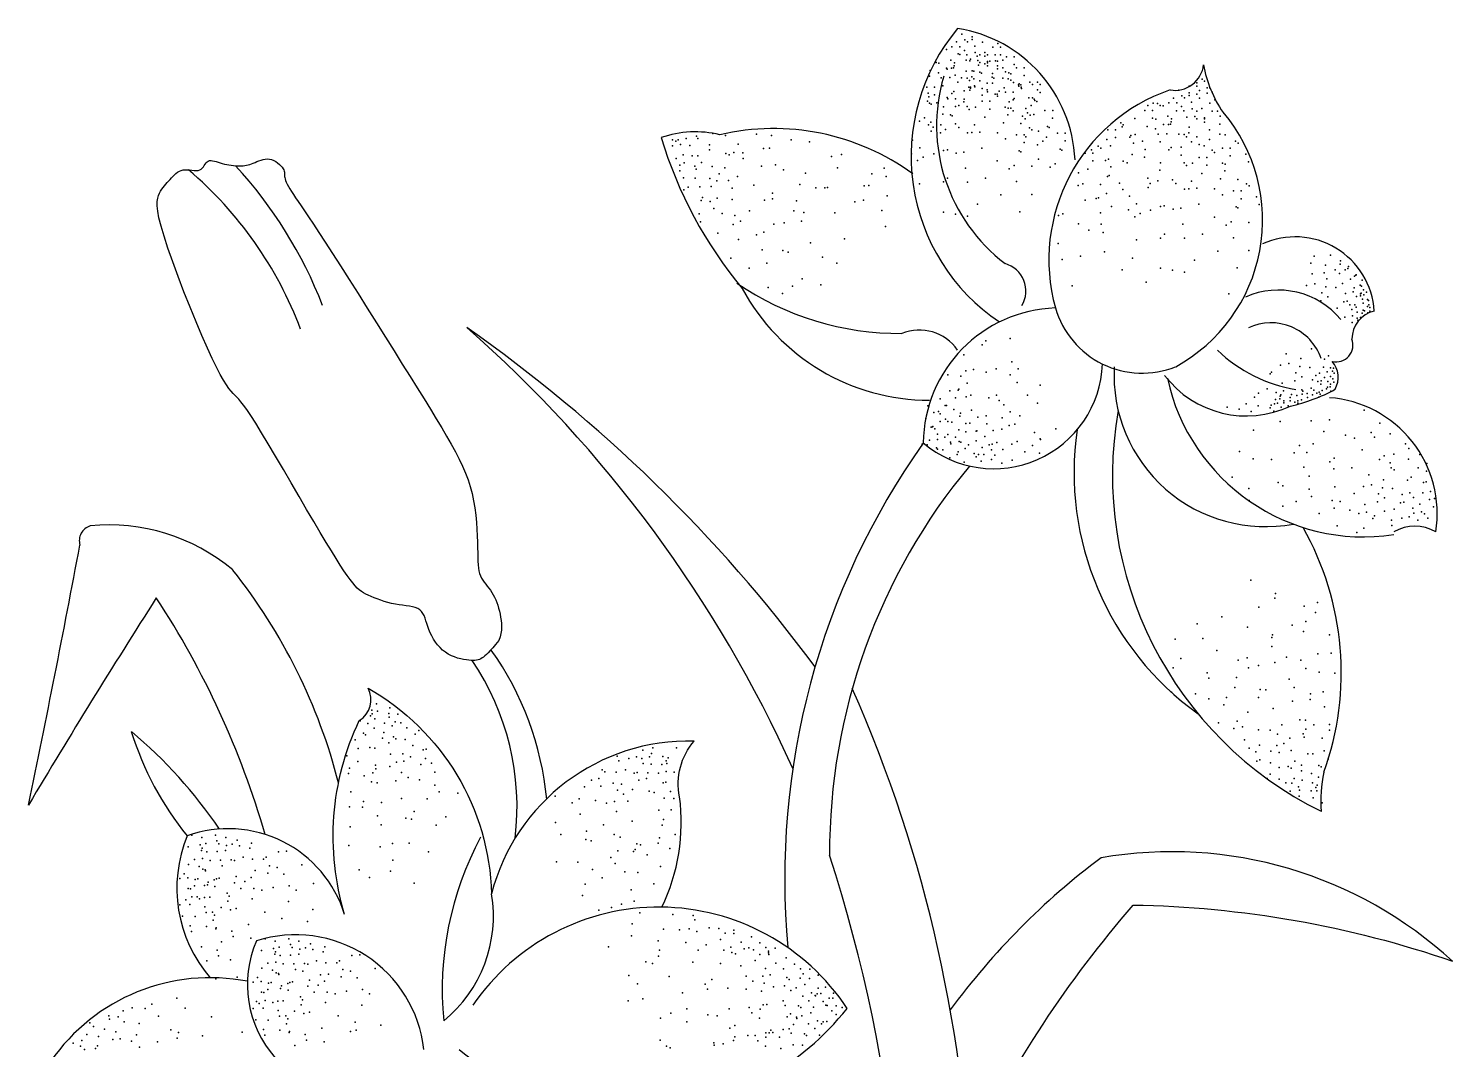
# Model space of a CAD drawing. Extents: x 786 to 1043, y 1766 to 2273.
# Drawn here: x 787.3 to 1042.6, y 2089.9 to 2272.8 of the extents above; entities that cross this region are included whole.
import ezdxf

# ---------------------------------------------------------------- set-up
doc = ezdxf.new("R2010")
doc.units = 0
doc.header["$LTSCALE"] = 0.9
doc.header["$MEASUREMENT"] = 0
doc.header["$PDSIZE"] = 15
doc.layers.add('4', color=4, linetype='CONTINUOUS')
doc.layers.add('7', color=7, linetype='CONTINUOUS')

msp = doc.modelspace()

# ---------------------------------------------------------------- linework, layer by layer
at = {"layer": '4'}
msp.add_lwpolyline([(871.64, 2163.13), (871.05, 2162.42), (870.54, 2161.83), (870.1, 2161.34), (869.72, 2160.94), (869.4, 2160.62), (869.11, 2160.36), (868.86, 2160.16), (868.62, 2159.99), (868.38, 2159.86), (868.14, 2159.74), (867.9, 2159.66), (867.64, 2159.6), (867.35, 2159.56), (867.03, 2159.55), (866.68, 2159.56), (866.27, 2159.59), (865.82, 2159.65), (865.32, 2159.73), (864.79, 2159.84), (864.24, 2159.98), (863.68, 2160.17), (863.12, 2160.4), (862.57, 2160.68), (862.05, 2161.02), (861.55, 2161.41), (861.08, 2161.85), (860.65, 2162.34), (860.26, 2162.85), (859.9, 2163.39), (859.59, 2163.95), (859.31, 2164.51), (859.07, 2165.07), (858.88, 2165.62), (858.71, 2166.15), (858.56, 2166.66), (858.4, 2167.14), (858.23, 2167.58), (858.03, 2167.98), (857.78, 2168.32), (857.48, 2168.61), (857.1, 2168.84), (856.65, 2169.01), (856.15, 2169.15), (855.6, 2169.25), (855.01, 2169.34), (854.38, 2169.43), (853.74, 2169.52), (853.08, 2169.64), (852.41, 2169.78), (851.75, 2169.95), (851.09, 2170.14), (850.46, 2170.35), (849.84, 2170.57), (849.26, 2170.79), (848.72, 2171.02), (848.22, 2171.24), (847.77, 2171.45), (847.37, 2171.66), (846.98, 2171.9), (846.61, 2172.18), (846.24, 2172.52), (845.85, 2172.93), (845.43, 2173.43), (844.96, 2174.03), (844.44, 2174.76), (843.85, 2175.62), (843.18, 2176.64), (842.44, 2177.81), (841.6, 2179.17), (840.66, 2180.71), (839.61, 2182.46), (838.45, 2184.42), (837.17, 2186.6), (835.81, 2188.93), (834.41, 2191.35), (833, 2193.77), (831.61, 2196.13), (830.3, 2198.34), (829.1, 2200.34), (828.05, 2202.05), (827.18, 2203.42), (826.46, 2204.48), (825.88, 2205.28), (825.4, 2205.88), (825, 2206.34), (824.66, 2206.7), (824.33, 2207.02), (824, 2207.36), (823.64, 2207.77), (823.23, 2208.28), (822.78, 2208.93), (822.26, 2209.75), (821.67, 2210.79), (821, 2212.07), (820.24, 2213.64), (819.37, 2215.52), (818.4, 2217.74), (817.35, 2220.22), (816.27, 2222.87), (815.18, 2225.6), (814.14, 2228.33), (813.17, 2230.96), (812.31, 2233.4), (811.6, 2235.56), (811.07, 2237.37), (810.7, 2238.85), (810.48, 2240.05), (810.39, 2241.01), (810.39, 2241.77), (810.48, 2242.37), (810.62, 2242.85), (810.8, 2243.26), (811, 2243.63), (811.22, 2243.97), (811.44, 2244.29), (811.68, 2244.59), (811.92, 2244.88), (812.17, 2245.16), (812.43, 2245.44), (812.69, 2245.71), (812.94, 2245.99), (813.2, 2246.27), (813.47, 2246.54), (813.75, 2246.78), (814.04, 2247), (814.35, 2247.19), (814.68, 2247.33), (815.03, 2247.43), (815.4, 2247.46), (815.8, 2247.46), (816.2, 2247.43), (816.6, 2247.38), (816.99, 2247.35), (817.36, 2247.33), (817.7, 2247.35), (818, 2247.43), (818.25, 2247.56), (818.47, 2247.76), (818.66, 2247.98), (818.83, 2248.23), (819, 2248.47), (819.16, 2248.69), (819.34, 2248.89), (819.54, 2249.02), (819.77, 2249.1), (820.03, 2249.11), (820.32, 2249.08), (820.63, 2249.01), (820.96, 2248.91), (821.31, 2248.8), (821.67, 2248.68), (822.05, 2248.57), (822.45, 2248.47), (822.84, 2248.38), (823.24, 2248.32), (823.64, 2248.26), (824.03, 2248.22), (824.42, 2248.19), (824.79, 2248.17), (825.14, 2248.17), (825.47, 2248.17), (825.79, 2248.19), (826.09, 2248.22), (826.39, 2248.27), (826.68, 2248.33), (826.98, 2248.41), (827.28, 2248.51), (827.6, 2248.62), (827.93, 2248.76), (828.27, 2248.91), (828.62, 2249.05), (828.99, 2249.19), (829.36, 2249.3), (829.74, 2249.37), (830.12, 2249.4), (830.51, 2249.37), (830.89, 2249.27), (831.27, 2249.11), (831.63, 2248.92), (831.97, 2248.68), (832.28, 2248.43), (832.56, 2248.16), (832.79, 2247.9), (832.97, 2247.65), (833.09, 2247.43), (833.16, 2247.23), (833.2, 2247.04), (833.22, 2246.86), (833.22, 2246.67), (833.22, 2246.48), (833.22, 2246.28), (833.25, 2246.06), (833.31, 2245.81), (833.4, 2245.53), (833.53, 2245.21), (833.7, 2244.86), (833.91, 2244.48), (834.16, 2244.04), (834.45, 2243.56), (834.79, 2243.03), (835.19, 2242.44), (835.64, 2241.77), (836.17, 2240.99), (836.79, 2240.08), (837.53, 2239), (838.38, 2237.72), (839.37, 2236.22), (840.51, 2234.47), (841.81, 2232.46), (843.24, 2230.22), (844.77, 2227.81), (846.38, 2225.27), (848.02, 2222.68), (849.67, 2220.06), (851.29, 2217.49), (852.85, 2215.01), (854.32, 2212.66), (855.71, 2210.45), (857.01, 2208.37), (858.22, 2206.42), (859.36, 2204.58), (860.41, 2202.86), (861.38, 2201.24), (862.27, 2199.71), (863.09, 2198.28), (863.84, 2196.92), (864.51, 2195.62), (865.12, 2194.36), (865.65, 2193.13), (866.11, 2191.91), (866.51, 2190.69), (866.84, 2189.44), (867.11, 2188.16), (867.33, 2186.87), (867.49, 2185.57), (867.61, 2184.29), (867.69, 2183.05), (867.75, 2181.86), (867.79, 2180.75), (867.82, 2179.74), (867.84, 2178.83), (867.86, 2178.02), (867.88, 2177.31), (867.92, 2176.67), (867.98, 2176.1), (868.06, 2175.6), (868.18, 2175.14), (868.33, 2174.72), (868.52, 2174.32), (868.75, 2173.95), (869, 2173.59), (869.27, 2173.23), (869.55, 2172.88), (869.84, 2172.52), (870.12, 2172.14), (870.39, 2171.75), (870.63, 2171.33), (870.86, 2170.89), (871.07, 2170.42), (871.25, 2169.93), (871.42, 2169.43), (871.58, 2168.91), (871.72, 2168.38), (871.84, 2167.84), (871.95, 2167.29), (872.04, 2166.73), (872.1, 2166.16), (872.12, 2165.58), (872.09, 2164.99), (872.01, 2164.38), (871.86, 2163.77), (871.64, 2163.13)], dxfattribs=at)
for points in [[(843.98, 2114.06, -0.185943), (846.61, 2148.79, 0.402195), (848.19, 2154.58, -0.262371), (870.32, 2117.74)], [(900.86, 2115.34, 0.145193), (904.03, 2135.11, -0.236281), (906.67, 2145.11, 0.349501), (870.32, 2117.74)], [(843.98, 2114.06, 0.426679), (815.75, 2128.13, 0.283272), (819.9, 2102.71, 0.283272)], [(864.52, 2089.85, 0.420644), (934.06, 2097.22, 0.531994), (866.96, 2097.79, 0.530247)], [(826.57, 2102.07, 0.297508), (791.3, 2087.75, 0.424749), (815.53, 2074.59, -0.125161), (839.75, 2082.83)]]:
    msp.add_lwpolyline(points, format="xyb", dxfattribs=at)
for centre, radius, start, end in [((981.22, 2249.85), 35.68, 140.0536, 236.2228), ((950.02, 2248.15), 24.92, 2.4954, 81.1313), ((981.14, 2255.4), 31.04, 163.521, 232.8694), ((1002.46, 2231.29), 32.23, 109.0332, 195.4625), ((978.64, 2238.44), 29.91, 298.6097, 40.2061), ((906.87, 2235.14), 19.11, 76.724, 108.7231), ((920.87, 2212.35), 42.49, 54.008, 103.0755), ((974.27, 2275.34), 76.79, 196.7313, 219.7919), ((1014.39, 2221.24), 14.2, 3.655, 114.4686), ((960.99, 2225.73), 5.12, 329.6604, 73.9825), ((943.47, 2269.89), 51.75, 235.6719, 270.4281), ((948.75, 2244.18), 38, 208.2283, 270.1471), ((1011.38, 2211.4), 14.5, 39.6291, 113.9157), ((972.19, 2198.23), 24.48, 91.8404, 179.3489), ((986.94, 2227.2), 16.18, 196.1597, 291.8268), ((1029.77, 2217.07), 5.22, 103.4273, 179.1963), ((947, 2210.4), 8.35, 34.5379, 112.0955), ((1010.05, 2210.55), 9.5, 18.9535, 115.2239), ((1021.75, 2216.05), 3, 256.3237, 21.2469), ((1018.53, 2233.7), 25.89, 225.8199, 261.0964), ((960.33, 2213.42), 19.53, 229.7588, 357.7797), ((1009.04, 2210.65), 27.13, 176.8696, 280.681), ((1017.64, 2210.26), 4.45, 331.3037, 40.1293), ((1005.64, 2221.77), 18.42, 217.2168, 295.3374), ((1026.73, 2217.77), 36.08, 192.2342, 278.5033), ((1007.01, 2234.71), 30.3, 282.4128, 298.6612), ((1019.02, 2185.85), 20.83, 350.9918, 85.7996), ((1048.74, 2192.69), 67.1, 170.0173, 243.7247), ((1027.88, 2193.21), 53.13, 171.7102, 234.4353), ((1058, 2120.43), 135.13, 144.7045, 185.2358), ((1039.24, 2125.06), 108.33, 140.2178, 180.2078), ((969.74, 2157.38), 52.9, 340.2797, 29.4423), ((1035.83, 2176.07), 7.53, 60.0473, 119.9527), ((1043.8, 2134.27), 24.82, 167.7723, 184.0484), ((919.02, 2100.59), 57.54, 151.6959, 185.5768), ((846.59, 2113.69), 24.07, 309.0364, 9.6899), ((846.35, 2101.49), 19.8, 156.693, 286.2119), ((835.2, 2087.27), 23.14, 6.3999, 107.676)]:
    msp.add_arc(centre, radius, start, end, dxfattribs=at)
for p in [(975.52, 2246.92), (975.51, 2244.62), (1007.48, 2242.63), (1007.94, 2241.25), (975.53, 2237.8), (972.63, 2231.36), (974.4, 2226.68), (1018.87, 2207.28), (1002.18, 2204.91), (1004.33, 2204.54), (1005.58, 2205.52), (1004.39, 2197), (1003.11, 2192.36), (1012.74, 2137.61), (1013.77, 2137.58), (1014.98, 2136.91), (1017.49, 2137.65), (1018.08, 2136.8), (1018.3, 2137.21), (881.7, 2135.23), (1013.51, 2136.14), (1015.13, 2135.25), (1015.17, 2136.29), (1017.23, 2136.21), (1017.6, 2134.96), (1018.26, 2136.17), (1019.22, 2134.07)]:
    msp.add_point(p, dxfattribs=at)
at = {"layer": '7'}
msp.add_lwpolyline([(955.9, 2071.24, -0.063275), (985.33, 2115.73, -0.079218), (1042.59, 2105.67, 0.232108), (979.59, 2124.21, 0.073149), (952.55, 2096.96)], format="xyb", dxfattribs=at)
for centre, radius, start, end in [((992.82, 2266.87), 5.19, 260.4451, 353.239), ((1018.86, 2269.89), 21.21, 189.8635, 214.9374), ((770.89, 2194.33), 69.68, 20.6342, 49.6537), ((766.34, 2194.6), 79.02, 21.165, 42.6947), ((710.12, 1996.74), 271.56, 36.5341, 54.9954), ((712.31, 2044.47), 232.63, 24.2976, 48.6809), ((799.16, 2181.02), 2.75, 106.6461, 196.704), ((801.79, 2149.43), 34.39, 49.951, 95.7103), ((-1475.3, 2605.71), 2311.32, 348.21509, 349.39209), ((744.51, 2112.49), 101.53, 14.3169, 38.5428), ((1994.38, 1413.73), 1405.46, 147.40969, 149.18757), ((679.54, 2084.96), 156.33, 16.1289, 33.2847), ((825.17, 2129.43), 55.3, 5.4814, 35.3462), ((828.23, 2133.34), 46.66, 353.067, 34.1839), ((705.21, 2053.01), 251.21, 1.4208, 23.8372), ((859.43, 2163.55), 56.24, 197.318, 219.0427), ((751.59, 2082), 84.46, 34.1011, 50.1191), ((673.52, 2041), 270.65, 352.9139, 18.0061)]:
    msp.add_arc(centre, radius, start, end, dxfattribs=at)
for p in [(953.7, 2270.37), (954.63, 2271.75), (955.19, 2270.75), (955.64, 2270.39), (956.48, 2271.28), (956.48, 2270.81), (956.93, 2269.62), (958.32, 2270.34), (961.07, 2270.06), (951.85, 2268.99), (952.66, 2267.09), (952.86, 2269.48), (953.96, 2268.2), (954.24, 2268.09), (954.25, 2269.47), (955.1, 2268.85), (955.39, 2267.1), (955.54, 2268.05), (956.06, 2266.97), (956.21, 2267.3), (957.02, 2268.44), (957.37, 2267.83), (957.47, 2267.06), (957.85, 2268.04), (957.85, 2268.04), (958.75, 2267.82), (958.78, 2268.49), (959.22, 2268.05), (960.17, 2269.41), (960.62, 2268.02), (961.55, 2269.4), (961.55, 2268.02), (962, 2267.09), (962.62, 2267.68), (964.01, 2267.67), (948.97, 2265.27), (949.88, 2266.74), (950, 2266.68), (950, 2266.68), (950.44, 2264.84), (950.49, 2266.57), (951.86, 2265.64), (952.01, 2265.5), (952.79, 2265.64), (953.11, 2265.71), (953.25, 2266.1), (953.32, 2266.62), (955.42, 2265.13), (956.47, 2265.16), (956.8, 2265.12), (957.64, 2266.2), (957.83, 2264.97), (957.84, 2266.65), (958.14, 2264.79), (958.75, 2266.44), (959.22, 2266.85), (959.23, 2266.64), (959.24, 2266.06), (959.62, 2266.93), (960.15, 2264.68), (960.64, 2266.95), (961, 2265.54), (961.01, 2266.92), (961.02, 2266.1), (962, 2265.71), (962.45, 2265), (963.08, 2264.82), (963.4, 2264.64), (964, 2266.29), (964.43, 2265.73), (965.81, 2265.72), (948.36, 2262.28), (948.82, 2264.2), (948.82, 2264.2), (949.74, 2262.27), (950.9, 2263.92), (951.25, 2262.49), (952.45, 2263.96), (953.43, 2264.4), (953.93, 2263.13), (954.59, 2263.9), (955.61, 2263.84), (955.88, 2262.27), (955.98, 2263.43), (956.19, 2262.23), (956.19, 2262.08), (956.44, 2264.1), (956.79, 2263.73), (956.9, 2262.5), (956.96, 2262.31), (957.83, 2263.42), (958.28, 2262.03), (959.19, 2262.98), (960.08, 2264.07), (960.13, 2262.95), (960.39, 2263.88), (961.99, 2263.86), (962.22, 2262.16), (962.91, 2263.75), (963.42, 2263.54), (963.87, 2263.09), (964.8, 2262.65), (964.85, 2262.45), (964.89, 2262.87), (965.2, 2262.68), (965.25, 2262.28), (965.3, 2262), (965.81, 2264.33), (966.83, 2263.18), (967.28, 2262.73), (968.22, 2263.17), (968.67, 2262.72), (995.37, 2262.43), (996.76, 2262.42), (996.78, 2263.06), (997.69, 2263.7), (998.15, 2263.33), (998.62, 2262.13), (999.08, 2262.13), (948.48, 2259.75), (948.57, 2261.16), (948.7, 2260.54), (948.82, 2259.41), (949.73, 2260.88), (950.13, 2259.45), (951.98, 2260.43), (952.11, 2260.17), (952.83, 2261.1), (953.22, 2261.49), (953.5, 2260.17), (955.01, 2259.61), (955.04, 2261.59), (955.06, 2260.1), (956.04, 2261.71), (958.27, 2259.72), (958.3, 2260.81), (959.19, 2261.78), (959.21, 2261.41), (959.66, 2259.72), (960.59, 2261), (960.99, 2261.03), (961.05, 2260.63), (961.3, 2261.56), (962.47, 2261.38), (963.1, 2259.61), (963.85, 2259.98), (963.86, 2261.37), (964.02, 2260.21), (966.63, 2260.34), (967.29, 2260.32), (967.6, 2260.13), (967.74, 2259.86), (968.05, 2259.68), (968.21, 2261.78), (968.66, 2261.33), (988.9, 2259.41), (989.73, 2259.35), (991.76, 2259.42), (992.6, 2260.31), (993.15, 2259.42), (993.54, 2261.69), (994.09, 2260.7), (994.54, 2260.33), (995.38, 2261.22), (995.38, 2260.76), (995.83, 2259.56), (996.75, 2261.03), (997.23, 2261.67), (997.23, 2260.29), (998.62, 2261.21), (999.07, 2259.36), (999.52, 2261.39), (999.98, 2260), (1000.46, 2259.35), (947.95, 2256.76), (949.13, 2259.23), (951.23, 2257.43), (951.37, 2258.74), (952.57, 2257.31), (952.88, 2257.13), (953.49, 2258.78), (954.09, 2259), (955.59, 2258.78), (955.97, 2258.26), (957.09, 2258.7), (958.73, 2256.86), (959.65, 2258.33), (962.42, 2258.69), (962.88, 2257.3), (962.93, 2258.51), (963.4, 2258.48), (963.85, 2258.03), (965.51, 2257.05), (966.13, 2258.44), (966.42, 2257.66), (966.87, 2257.21), (967.08, 2258.95), (967.55, 2257.35), (969.53, 2258.07), (970.92, 2258.07), (987.41, 2258.07), (987.98, 2258.95), (988.8, 2258.07), (990.19, 2258.98), (990.75, 2258.94), (991.56, 2257.04), (993.14, 2258.03), (994.01, 2258.79), (994.44, 2258), (994.96, 2256.91), (995.92, 2258.39), (996.37, 2257), (996.75, 2257.98), (996.75, 2257.98), (997.68, 2258.44), (998.12, 2256.79), (999.52, 2257.97), (1000.45, 2257.96), (1000.91, 2257.04), (947.03, 2256.15), (948.68, 2255.48), (949.05, 2255.99), (949.13, 2254.35), (949.51, 2255.07), (950.89, 2255.52), (951.7, 2254.66), (953.49, 2255.7), (954.11, 2255.05), (956.88, 2255.49), (957.86, 2254.21), (962.07, 2255.86), (965.22, 2255.74), (965.96, 2256.6), (966.75, 2254.99), (967.2, 2254.63), (968.38, 2254.39), (969.99, 2255.21), (970.31, 2255.03), (970.91, 2256.68), (980.8, 2254.62), (982.19, 2254.62), (983.12, 2255.89), (983.39, 2255.17), (983.58, 2255.53), (985.65, 2256.65), (987.87, 2255.21), (988.79, 2256.68), (989.34, 2254.79), (989.39, 2256.52), (990.77, 2255.59), (991.69, 2255.58), (992.02, 2255.65), (992.15, 2256.04), (992.22, 2256.56), (995.37, 2255.1), (996.75, 2256.6), (998.13, 2256.59), (998.14, 2256.01), (999.05, 2254.63), (1000.9, 2255.65), (902.75, 2252.8), (902.76, 2251.76), (903.37, 2252.6), (903.78, 2252.81), (904.2, 2251.99), (905.22, 2253.04), (905.86, 2251.81), (907.08, 2253.49), (907.29, 2253.08), (909.41, 2251.95), (909.96, 2253.94), (912.24, 2253.57), (914.55, 2252.03), (917.82, 2253.86), (920.51, 2253.57), (924.02, 2252.8), (927.32, 2252.44), (945.81, 2252.79), (950.78, 2254.05), (955.63, 2254.05), (956.41, 2254.11), (961.02, 2254.09), (962.45, 2252.99), (964.43, 2253.72), (965.81, 2253.72), (965.81, 2252.33), (966.1, 2253.38), (968.21, 2251.95), (969.13, 2252.56), (969.81, 2253.29), (971.79, 2254.02), (973.17, 2254.02), (973.17, 2252.63), (979.07, 2251.69), (980.62, 2252.88), (981.26, 2251.76), (982.18, 2253.23), (984.77, 2253.32), (984.95, 2253.58), (985.41, 2252.2), (985.69, 2253.77), (987, 2252.56), (989.8, 2253.86), (990.16, 2252.44), (991.36, 2253.91), (993.5, 2253.84), (994.51, 2253.79), (994.88, 2253.38), (995.34, 2254.05), (995.8, 2252.45), (996.73, 2253.37), (997.18, 2251.98), (998.09, 2251.73), (999.04, 2252.89), (1000.89, 2253.81), (1001.81, 2253.69), (1003.7, 2252.59), (1004.16, 2252.23), (903.42, 2249.5), (904.65, 2250.14), (906.3, 2249.96), (907.33, 2249.98), (907.33, 2249.98), (909.39, 2251.04), (912.31, 2250.35), (912.94, 2250.16), (913.75, 2250.58), (915.39, 2250.52), (915.4, 2249.49), (919.1, 2251.28), (920.13, 2251.3), (931.27, 2249.83), (933.05, 2250.18), (945.62, 2250.32), (946.71, 2249.1), (947.07, 2251.39), (947.67, 2249.69), (949.58, 2250.3), (951.33, 2250.92), (952.03, 2251.05), (953.63, 2250.45), (954.97, 2250.64), (958.24, 2251.34), (964.89, 2250.86), (965.2, 2250.68), (968.35, 2249.33), (972.25, 2251.16), (972.56, 2250.98), (976.74, 2250.42), (977.85, 2251.05), (978.13, 2250.41), (979.52, 2251.33), (980.39, 2249.11), (980.9, 2249.38), (985.16, 2250.19), (987.38, 2249.69), (987.47, 2251.11), (991.74, 2251.04), (992.13, 2251.44), (993.95, 2251.53), (993.96, 2250.05), (997.17, 2249.67), (998.56, 2249.66), (999.5, 2250.94), (999.95, 2250.58), (1001.38, 2251.32), (1002.76, 2251.31), (1002.76, 2249.93), (1005.53, 2250.28), (904.05, 2248.27), (904.07, 2247.24), (904.87, 2248.7), (906.74, 2248.11), (907, 2247.59), (907.97, 2248.75), (909.88, 2248.05), (911.1, 2246.73), (912.12, 2247.78), (918.73, 2248.09), (921.21, 2248.34), (922.66, 2247.43), (926.58, 2246.87), (932.33, 2247.79), (938.47, 2246.7), (940.72, 2247.75), (955.31, 2247.76), (960.99, 2249.03), (963.1, 2247.6), (964.02, 2248.21), (967.18, 2248.09), (970.46, 2247.9), (971.38, 2248.51), (977.2, 2247.56), (978.12, 2249.03), (981.35, 2248), (983.55, 2248.99), (984.28, 2248.72), (990.13, 2247.38), (990.27, 2248.69), (994.49, 2248.73), (994.88, 2248.2), (996, 2248.65), (997.63, 2246.81), (998.55, 2248.28), (1001.33, 2248.63), (1001.78, 2247.25), (1001.84, 2248.46), (1005.99, 2248.9), (904.71, 2246.01), (905.56, 2244.37), (906.82, 2245.94), (907.63, 2244.41), (909.46, 2245.88), (909.69, 2244.44), (910.71, 2245.49), (912.78, 2245.52), (913.44, 2244.19), (914.44, 2246.27), (917.34, 2244.67), (925.58, 2244.8), (928.47, 2244.23), (930.09, 2244.2), (930.53, 2244.26), (937.12, 2244.57), (937.95, 2244.64), (941.06, 2246.24), (947.03, 2244.93), (951.35, 2245.27), (952.07, 2245.98), (955.66, 2245.25), (958.9, 2245.95), (964.4, 2245.34), (976.34, 2244.91), (979.49, 2244.79), (980.77, 2246.24), (981.05, 2246.43), (982.88, 2245.04), (987.95, 2245.94), (988.04, 2244.3), (988.41, 2245.02), (989.79, 2245.47), (992.39, 2245.65), (993.02, 2244.99), (994.54, 2243.99), (995.31, 2244.06), (995.78, 2245.44), (996.76, 2244.16), (999.92, 2244.04), (1000.97, 2245.81), (1004.13, 2245.69), (1005.65, 2244.94), (1006.11, 2244.58), (904.79, 2243.85), (907.87, 2241.93), (908.11, 2242.46), (909.53, 2241.75), (910.76, 2242.39), (913.47, 2242.14), (919.24, 2242.02), (920.66, 2243.28), (920.68, 2242.25), (925.01, 2241.91), (935.43, 2241.71), (937.01, 2242.04), (941.27, 2242.81), (961.64, 2242.94), (967.15, 2243.03), (976.72, 2242.04), (978.72, 2242.3), (979.15, 2242.45), (980.57, 2243.22), (983.52, 2243.93), (984.71, 2242.73), (1001.35, 2242.94), (1003.33, 2243.67), (1004.71, 2242.28), (1004.72, 2243.66), (907.53, 2239.57), (910.16, 2240.52), (911.65, 2239.64), (913.92, 2239.26), (916.59, 2240.13), (924.53, 2240.09), (926.3, 2239.8), (931.84, 2239.75), (940.27, 2240.18), (951.32, 2239.89), (953.47, 2239.52), (955.63, 2239.15), (957.44, 2241.29), (965.05, 2239.95), (971.95, 2239.26), (972.72, 2239.57), (979.47, 2239.73), (981.43, 2240.85), (984.53, 2240.27), (985.62, 2239.05), (985.97, 2241.34), (986.58, 2239.64), (988.48, 2240.25), (990.23, 2240.87), (990.93, 2240.99), (992.53, 2240.39), (993.87, 2240.58), (997.14, 2241.29), (999.9, 2238.98), (1003.79, 2240.81), (1004.1, 2240.63), (907.76, 2238.13), (913.64, 2237.67), (914.97, 2238.25), (920.95, 2237.73), (922.79, 2237.98), (925.89, 2238.22), (940.96, 2237.3), (977.37, 2236.65), (979.62, 2237.7), (994.22, 2237.71), (1002, 2237.55), (1002.92, 2238.16), (1006.08, 2238.04), (910.88, 2236.12), (914.61, 2234.95), (917.84, 2235.81), (919.12, 2236.26), (927.5, 2234.36), (933.6, 2235.1), (971.92, 2234.23), (979.97, 2236.19), (985.94, 2234.88), (990.25, 2235.22), (990.97, 2235.93), (994.56, 2235.2), (997.8, 2235.9), (1003.3, 2235.29), (913.22, 2231.63), (918.85, 2233.1), (922.54, 2233), (923.51, 2232.69), (929.63, 2231.83), (975.91, 2231.99), (980.18, 2232.76), (985.2, 2231.65), (996.34, 2231.24), (1000.54, 2232.89), (1006.05, 2232.97), (1017.82, 2231.95), (1020.7, 2232.13), (916.49, 2229.85), (919.69, 2230.7), (932.22, 2230.74), (983.4, 2229.51), (990.22, 2229.83), (992.38, 2229.46), (994.53, 2229.09), (1003.96, 2229.89), (1017.21, 2230.73), (1017.44, 2228.81), (1019.57, 2228.99), (1019.83, 2230.38), (1021.58, 2229.51), (1022.36, 2228.9), (1022.45, 2230.56), (1022.53, 2231.17), (1023.32, 2229.51), (1023.84, 2229.77), (1023.93, 2230.12), (919.91, 2226.37), (924.25, 2226.6), (925.99, 2227.91), (929.38, 2226.84), (987.7, 2227.33), (1016.44, 2226.73), (1017.89, 2227.04), (1019.88, 2226.49), (1020.07, 2227.94), (1021.67, 2226.35), (1022.88, 2227.07), (1024.32, 2227.84), (1024.98, 2226.29), (1025.02, 2228.42), (1025.24, 2228.55), (1025.33, 2228.64), (1026.02, 2226.81), (1026.29, 2226.63), (1026.37, 2227.68), (922.5, 2225.29), (1002.5, 2225.24), (1018.97, 2223.96), (1019.16, 2225.41), (1020.24, 2224.68), (1023.11, 2223.82), (1023.41, 2225.3), (1023.68, 2223.94), (1024.77, 2225.57), (1024.77, 2225.57), (1025.4, 2224.75), (1026.11, 2225.24), (1026.11, 2224.89), (1026.2, 2225.33), (1026.46, 2224.28), (1026.57, 2223.57), (1026.64, 2225.94), (1026.72, 2225.07), (1027.16, 2225.5), (1027.33, 2224.19), (1027.51, 2224.02), (1021.93, 2222.65), (1023.31, 2221.04), (1024.19, 2223.24), (1024.54, 2222.45), (1024.67, 2221.31), (1025.07, 2223.24), (1025.31, 2222.85), (1025.48, 2221.94), (1026.37, 2221.75), (1026.55, 2222.28), (1026.84, 2222.21), (1027.33, 2222.97), (1027.39, 2221.85), (1027.6, 2223.24), (1027.77, 2222.8), (1027.77, 2222.1), (1024.63, 2220.1), (1025.5, 2220.88), (1025.59, 2220.53), (1026.11, 2220.97), (958.25, 2216.12), (958.96, 2216.84), (963.28, 2217.2), (955.01, 2214.33), (1012.78, 2214.5), (1015.41, 2213.64), (1017.3, 2215.39), (1019.67, 2213.54), (1020.36, 2214.12), (955.37, 2211.46), (956.71, 2211.65), (959.01, 2211.19), (960.76, 2211.82), (963.62, 2213.03), (964.71, 2211.82), (1009.92, 2210.88), (1010.16, 2211.17), (1011.78, 2212.43), (1013.23, 2212.74), (1014.5, 2211.1), (1015.23, 2212.19), (1017.02, 2212.05), (1018.75, 2211), (1019.48, 2212.08), (1020.11, 2211.27), (1020.11, 2211.27), (1020.7, 2211.99), (1021.05, 2211.38), (1021.23, 2211.9), (1021.4, 2211.03), (952.1, 2210.73), (954.46, 2210.47), (955.56, 2209.25), (963.28, 2210.74), (964.54, 2209.35), (968.69, 2208.89), (1012.05, 2209.21), (1014.31, 2209.66), (1015.58, 2210.38), (1017.28, 2208.35), (1017.47, 2209.81), (1018.09, 2210.6), (1018.45, 2209.52), (1018.96, 2209.03), (1019.02, 2209.64), (1019.66, 2210.25), (1020, 2208.24), (1020.18, 2208.51), (1020.27, 2209.55), (1020.65, 2208.55), (1020.7, 2209.03), (1020.74, 2210.45), (1021.14, 2209.99), (1021.31, 2209.38), (950.77, 2206.45), (952.5, 2207.87), (953.48, 2206.59), (953.95, 2207.97), (954.12, 2208.17), (955.38, 2206.78), (956.25, 2207.05), (959.47, 2206.59), (960.85, 2207.05), (961.32, 2206.13), (966.38, 2207.05), (1007.09, 2206.72), (1007.81, 2207.43), (1009.34, 2208.19), (1010.84, 2206.33), (1010.96, 2207.58), (1011.63, 2206.41), (1011.69, 2206.92), (1011.8, 2207.11), (1012.32, 2207.85), (1012.33, 2206.06), (1012.33, 2205.72), (1013.46, 2206.06), (1013.49, 2206.67), (1013.75, 2207.18), (1014.33, 2205.8), (1014.68, 2207.02), (1014.86, 2206.06), (1015.55, 2206.24), (1015.58, 2208.02), (1015.64, 2207.28), (1015.73, 2207.81), (1016.51, 2207.37), (1016.6, 2206.67), (1017.47, 2207.11), (1017.74, 2207.98), (1018.26, 2207.46), (1018.65, 2206.74), (1018.7, 2207.63), (1019.22, 2207.89), (1020.79, 2207.81), (948.52, 2205.17), (949.61, 2203.95), (950.43, 2204.16), (950.73, 2203.74), (951.64, 2205.21), (951.86, 2205.24), (953.18, 2204.53), (954.27, 2203.31), (954.41, 2203.83), (956.39, 2204.37), (957.48, 2203.15), (959.01, 2203.37), (962.17, 2205.33), (963.27, 2204.11), (965, 2203.37), (968.22, 2205.67), (1006.48, 2204.17), (1007.73, 2205.15), (1009.89, 2204.78), (1010.06, 2205.28), (1010.59, 2204.21), (1010.67, 2205.54), (1011.19, 2205.63), (1011.85, 2204.93), (1013.11, 2205.19), (1014.86, 2205.63), (1026.75, 2204.36), (948.18, 2202.88), (949.16, 2201.32), (949.34, 2201.43), (949.44, 2201.49), (949.8, 2201.07), (950.73, 2202.35), (951.69, 2202.77), (952.12, 2202.35), (952.83, 2202.23), (954.1, 2200.85), (955.33, 2201.99), (956.05, 2202.07), (957.17, 2200.61), (957.31, 2200.69), (959.12, 2201.96), (960.22, 2200.74), (961.82, 2200.97), (961.83, 2203.04), (963.09, 2201.65), (964.13, 2201.89), (971.45, 2201.07), (1006.93, 2200.8), (1011.67, 2202.33), (1017.26, 2202.49), (1019.51, 2200.59), (1020.51, 2202.66), (1029.54, 2202.09), (947.5, 2198.31), (948.42, 2198.2), (948.82, 2199.02), (950.26, 2200.1), (950.27, 2199.12), (951.57, 2199.55), (952.12, 2200.04), (952.58, 2198.66), (952.67, 2198.34), (953.5, 2199.58), (954.14, 2198.75), (954.43, 2198.66), (955.35, 2200.51), (955.81, 2198.2), (957.19, 2198.91), (958.78, 2199.67), (959.51, 2198.2), (960.04, 2198.28), (960.89, 2198.59), (963.62, 2198.31), (964.54, 2198.77), (967.29, 2198.06), (967.63, 2200.36), (968.69, 2199.23), (968.73, 2199.14), (1017.61, 2198.33), (1023.39, 2199.94), (1025.01, 2199.38), (1028, 2200.38), (1028.63, 2199.56), (1031.44, 2200.17), (1034.16, 2198.35), (950.08, 2197.64), (950.26, 2197.39), (951.23, 2197.26), (952.49, 2195.87), (953.8, 2196.46), (953.95, 2196.93), (955.24, 2197.53), (956.85, 2196.62), (957.17, 2196.01), (957.63, 2196.47), (958.29, 2197.69), (958.55, 2196.47), (959.93, 2195.55), (959.97, 2197.27), (960.55, 2196.3), (961.98, 2197.37), (965.92, 2196.93), (968.56, 2196.67), (1006.85, 2195.66), (1010.16, 2195.58), (1014.18, 2196.72), (1015.16, 2198.03), (1016.5, 2196.83), (1021.4, 2195.79), (1026.37, 2197.29), (1029.53, 2195.56), (1030.35, 2196.19), (1032.05, 2196.48), (1034.69, 2195.63), (1034.79, 2197.53), (1036.74, 2196.47), (955.06, 2195.07), (958.11, 2195.23), (961.81, 2194.91), (963.67, 2195.43), (1015.93, 2194.15), (1020.58, 2195.16), (1021.3, 2193.9), (1024.55, 2194.07), (1031.41, 2194.95), (1031.59, 2194.04), (1032.13, 2193.68), (1036.41, 2194.08), (1037.94, 2193.44), (1038, 2194.84), (1006.06, 2190.38), (1011.34, 2191.42), (1012.19, 2190.85), (1016.88, 2192.55), (1021.47, 2190.64), (1026.62, 2190.72), (1027.62, 2192.79), (1028.07, 2191.03), (1030.06, 2190.48), (1030.24, 2191.93), (1034.5, 2191.82), (1035.2, 2192.41), (1037.4, 2191.45), (1037.85, 2191.54), (1006.13, 2188.19), (1014.57, 2188.02), (1016.87, 2190.21), (1017.32, 2188.93), (1021.02, 2188.21), (1022.46, 2188.02), (1024.99, 2189.46), (1029.15, 2187.94), (1029.33, 2189.39), (1030.42, 2188.66), (1031.85, 2190.34), (1033.59, 2189.29), (1033.86, 2187.93), (1034.95, 2189.56), (1034.95, 2189.56), (1035.58, 2188.74), (1037.3, 2189.55), (1038.47, 2188.37), (1038.66, 2189.82), (1039.38, 2188.55), (1012.18, 2187.19), (1018.66, 2185.86), (1021.4, 2186.81), (1024.17, 2186.48), (1025.79, 2185.87), (1026.88, 2187.5), (1027.15, 2186.14), (1028.59, 2185.47), (1030.41, 2186.31), (1032.11, 2186.64), (1033.29, 2187.81), (1034.84, 2185.3), (1035.48, 2186.84), (1035.66, 2185.93), (1036.75, 2187.56), (1037.02, 2186.2), (1037.56, 2185.83), (1039.2, 2187.1), (1021.91, 2183.69), (1026.69, 2183.22), (1028.32, 2184.96), (1031.67, 2184.67), (1031.74, 2183.75), (1033.49, 2185.03), (1036.38, 2184.66), (1038.19, 2185.02), (1025.42, 2182.5), (1006.43, 2173.95), (1010.75, 2170.71), (1010.84, 2171.54), (1007.85, 2169.08), (1015.99, 2169.25), (1018.01, 2168.15), (1018.4, 2169.92), (996.82, 2166.1), (1001.21, 2167.39), (1005.82, 2165.53), (1013.86, 2165.86), (1016.28, 2166.53), (992.86, 2163.34), (997.85, 2163.49), (1010.23, 2163.69), (1010.3, 2164.13), (1015.88, 2164.76), (1020.54, 2164.14), (993.86, 2159.93), (1000.34, 2161.31), (1005.75, 2159.99), (1010.23, 2162.07), (1012.83, 2160.13), (1018.42, 2160.75), (1020.83, 2160.83), (992.52, 2158.21), (998.59, 2157.35), (1004.16, 2159.61), (1006.01, 2158.21), (1007.83, 2158.66), (1010.74, 2159.17), (1015.43, 2159.58), (1016.31, 2158.11), (1018.71, 2157.44), (1021.52, 2157.3), (998.88, 2156.38), (1003.57, 2154.69), (1003.86, 2156.52), (1013.31, 2156.19), (1014.19, 2154.72), (992.2, 2153.88), (996.52, 2153.57), (998.9, 2152.68), (1002.06, 2152.89), (1007.83, 2152.89), (1008.09, 2154.32), (1009.12, 2154.28), (1013.89, 2152.25), (1017.09, 2152.55), (1017.12, 2153.58), (1019.4, 2153.91), (848.64, 2149.64), (848.84, 2150.65), (848.92, 2150.01), (849.69, 2151.75), (849.86, 2150.45), (851.88, 2150.05), (852.08, 2151.06), (853.54, 2149.93), (1001.59, 2151.62), (1005.88, 2150.28), (1010.44, 2150.94), (1019.64, 2151.22), (846.78, 2148.75), (848.15, 2148.26), (849.25, 2147.41), (849.37, 2149.08), (851.11, 2148.31), (851.96, 2149.4), (852.49, 2147.82), (853.05, 2148.55), (854.07, 2148.35), (855.16, 2147.5), (857.27, 2147.03), (1000.66, 2148.4), (1003.37, 2147.38), (1003.97, 2148.7), (1004.96, 2147.63), (1007.82, 2147.12), (1009.88, 2147.04), (1011.98, 2148), (1015.22, 2148.9), (1016.25, 2148.86), (1016.27, 2147.23), (1017.74, 2148), (1020.52, 2147.05), (1020.56, 2148.09), (845.88, 2145.35), (847.38, 2146.52), (847.75, 2146.24), (850.79, 2145.63), (850.79, 2145.63), (850.99, 2146.65), (851.88, 2144.78), (852.73, 2145.88), (853.19, 2145.53), (854.85, 2145.41), (856.62, 2146.37), (1005.29, 2145.35), (1011.2, 2146.35), (1012.37, 2144.66), (1013.44, 2145.65), (1015.83, 2146.42), (1016.02, 2145.79), (1019.23, 2145.65), (844.39, 2142.45), (846.41, 2143.77), (848.47, 2143.95), (849.37, 2143.81), (852.22, 2142.78), (854.43, 2142.8), (855.81, 2142.31), (856.21, 2144.34), (858.04, 2143.51), (858.48, 2141.99), (858.6, 2143.65), (892.83, 2142.43), (894.94, 2141.96), (896.29, 2142.26), (897.29, 2142.01), (897.44, 2143.46), (898.64, 2142.31), (898.99, 2142.86), (899.24, 2143.87), (901, 2142.36), (902, 2142.11), (903.5, 2143.87), (1006.14, 2143.84), (1007.36, 2143.18), (1008.02, 2144.4), (1010.05, 2143.29), (1011.12, 2144.29), (1011.49, 2143.03), (1013.66, 2143.4), (1016.65, 2142.85), (1017.56, 2142.85), (1019.56, 2143.37), (1020.33, 2141.89), (844.87, 2140.28), (846.37, 2141.46), (849.03, 2139.43), (849.52, 2140.8), (849.6, 2140.16), (852.08, 2140.53), (853.3, 2141.34), (854.19, 2139.48), (854.59, 2141.5), (857.63, 2140.9), (859.57, 2141.14), (860.18, 2139.52), (890.18, 2139.95), (890.63, 2139.58), (892.64, 2139.55), (893.14, 2141.56), (894.33, 2139.94), (895.87, 2139.34), (896.44, 2139.45), (897.49, 2141.11), (898.35, 2139.4), (898.95, 2140.96), (900.25, 2139.36), (900.85, 2140.91), (901.6, 2139.66), (901.65, 2141.56), (901.75, 2141.11), (903.05, 2139.51), (1007.51, 2141.52), (1008.04, 2141.75), (1009.98, 2141.23), (1011.49, 2140.39), (1013.15, 2140.54), (1013.66, 2140.27), (1014.32, 2141.48), (1015.5, 2139.79), (1015.54, 2140.82), (1015.54, 2140.82), (1018.64, 2140.71), (1019.04, 2140.49), (844.67, 2139.27), (847.46, 2138.9), (848.8, 2137.81), (849.81, 2137.61), (853.15, 2137.98), (855.37, 2138.58), (857.39, 2138.18), (860.14, 2137.21), (886.99, 2136.88), (888.23, 2138.09), (889.58, 2138.4), (889.89, 2137.04), (892.14, 2137.55), (893.59, 2137.4), (896.75, 2138.1), (898.1, 2138.4), (898.1, 2138.4), (901.1, 2137.65), (901.55, 2137.75), (1009.36, 2138.4), (1009.9, 2139.16), (1011.52, 2138.28), (1014.21, 2138.39), (1015.65, 2138.13), (1017.34, 2139.31), (1018.56, 2138.65), (845.07, 2136.03), (847.38, 2134.3), (854.2, 2134.83), (858.8, 2134.75), (860.94, 2136), (864.25, 2135.76), (886.05, 2134.78), (888.94, 2134.49), (892.39, 2134.29), (892.89, 2136.29), (893.99, 2135.59), (894.75, 2134.34), (895.58, 2136.44), (898.6, 2136.15), (899.47, 2135.89), (901.26, 2134.85), (902.41, 2136.05), (903.02, 2134.8), (844.87, 2133.33), (847.17, 2133.29), (849.89, 2131.69), (850.58, 2134.08), (856.46, 2132.49), (884.8, 2134.03), (886.2, 2131.99), (890.94, 2133.99), (892.69, 2132.49), (900.31, 2132.74), (902.52, 2132.8), (844.99, 2129.73), (850.52, 2130.1), (854.97, 2131.31), (855.98, 2131.11), (860.38, 2130.03), (862.15, 2131.56), (881.81, 2130.53), (890.4, 2130.09), (895.55, 2130.73), (900.91, 2130.03), (901.16, 2131.04), (816.6, 2128.25), (818.4, 2127.85), (819.1, 2126.74), (820.85, 2128.25), (821.1, 2127.24), (821.45, 2126.69), (822.66, 2127.84), (823.81, 2126.64), (824.7, 2127.33), (827.27, 2126.81), (852.58, 2126.75), (855.53, 2126.79), (882.76, 2128.39), (887.2, 2127.49), (887.35, 2128.94), (888.2, 2127.24), (892.28, 2128.34), (893.35, 2127.87), (896.34, 2126.7), (900.17, 2126.79), (900.42, 2127.79), (903.24, 2128.37), (815.92, 2126.15), (818.1, 2126.49), (818.35, 2125.49), (818.45, 2125.94), (818.49, 2124.04), (819.25, 2125.29), (821.15, 2125.34), (822.6, 2125.49), (822.8, 2126.39), (825.16, 2126.34), (825.77, 2124.32), (826.96, 2125.94), (829.91, 2124.33), (832.11, 2125.26), (833.56, 2125.41), (844.75, 2126.42), (850.36, 2126.14), (859, 2125.26), (891.7, 2124.25), (892.95, 2125.42), (895.78, 2125.34), (896.09, 2125.7), (897.03, 2126.51), (898.19, 2124.75), (902.27, 2125.85), (815.99, 2122.99), (817.04, 2123.89), (817.88, 2122.63), (818.54, 2122.13), (818.99, 2122.03), (819.03, 2121.84), (819.85, 2123.74), (821.75, 2123.78), (822, 2122.78), (822, 2122.78), (823.65, 2123.83), (824.22, 2123.72), (827.46, 2123.93), (827.96, 2121.93), (829.46, 2123.96), (830.51, 2122.78), (831.86, 2122.47), (836.3, 2122.91), (846.61, 2122.06), (852.22, 2121.78), (852.62, 2123.8), (881.97, 2123.49), (885.76, 2123.39), (888.41, 2122.1), (892.49, 2123.19), (894.23, 2121.69), (896.55, 2121.55), (900.62, 2122.65), (814.41, 2120.47), (815.24, 2121.33), (815.86, 2120.62), (817.08, 2119.18), (817.21, 2120.32), (817.69, 2120.43), (818.84, 2119.23), (819.37, 2119.36), (819.37, 2119.36), (819.53, 2119.84), (820.62, 2120.27), (820.72, 2119.06), (821.02, 2120.41), (821.49, 2120.53), (824.22, 2119.74), (824.52, 2120.82), (826.1, 2119.97), (827.2, 2120.67), (830.21, 2121.42), (833.1, 2121.26), (834.05, 2119.16), (838.39, 2119.61), (848.42, 2120.65), (856.42, 2119.68), (887.11, 2119.45), (890.16, 2120.6), (899.43, 2119.55), (815.52, 2116.64), (815.91, 2118.71), (816.36, 2118.61), (816.58, 2117.19), (817.57, 2117.18), (817.99, 2116.85), (818.86, 2117.11), (819.79, 2117.12), (822.92, 2117.87), (823.06, 2116.42), (823.26, 2117.32), (825.35, 2118.72), (827.41, 2116.87), (827.7, 2118.67), (829.16, 2118.37), (831.15, 2118.87), (833.9, 2116.37), (835.3, 2118.41), (886.62, 2117.45), (895.35, 2118.45), (895.89, 2116.4), (814.45, 2115.76), (816.21, 2115.81), (818.93, 2115.42), (819.18, 2114.41), (820.28, 2114.45), (820.63, 2113.9), (821.86, 2115.28), (823.54, 2114.86), (824.54, 2115.11), (829.7, 2114.47), (838.29, 2114.91), (889.57, 2114.8), (891.81, 2115.3), (893.64, 2115.9), (896.92, 2114.32), (902.83, 2114.01), (906.47, 2113.86), (814.94, 2113.76), (816.3, 2112), (817.16, 2113.7), (819.23, 2111.86), (820.43, 2113.01), (820.91, 2111.44), (820.93, 2111.66), (826.74, 2112.25), (832.74, 2113.32), (837.33, 2112.77), (895.55, 2112.35), (901.17, 2111.43), (904.04, 2111.29), (905.77, 2111.45), (906.77, 2113.1), (909.36, 2111.65), (911.09, 2111.5), (816.55, 2111), (821.91, 2109.13), (823.76, 2111.08), (824, 2110.08), (827.14, 2109.8), (829.74, 2109.68), (831.55, 2109.28), (834, 2109.68), (835.8, 2109.27), (837.85, 2108.76), (895.4, 2110.23), (900.16, 2109.31), (905.13, 2109.05), (907.15, 2110.99), (911.37, 2109.56), (912.2, 2110.67), (913.77, 2111.23), (913.78, 2110.65), (915.07, 2109.11), (916.91, 2110.04), (918.39, 2108.94), (818.3, 2108.24), (821.12, 2107.66), (821.37, 2106.66), (829.06, 2107.58), (831.24, 2107.92), (831.49, 2106.92), (831.59, 2107.37), (832.25, 2108.17), (832.4, 2106.72), (834.25, 2108.67), (834.3, 2106.77), (834.6, 2108.12), (835.75, 2106.92), (835.95, 2107.82), (836.95, 2108.07), (838.31, 2107.77), (840.11, 2107.37), (840.42, 2108.24), (845.26, 2106.69), (846.7, 2106.84), (891.31, 2108.26), (900.25, 2106.59), (900.4, 2107.65), (907.38, 2107.64), (908.82, 2108.61), (911.99, 2107.66), (913.22, 2108.18), (913.37, 2107.21), (914.06, 2106.98), (915.58, 2107.86), (916.46, 2108.08), (917.3, 2107.71), (918.41, 2106.88), (919.5, 2108.11), (919.97, 2107.19), (919.98, 2107.45), (920, 2106.87), (921.17, 2108.03), (923.13, 2106.26), (819.27, 2105.71), (823.55, 2105.93), (829.14, 2104.42), (830.19, 2105.32), (831.03, 2104.06), (831.64, 2105.47), (832.99, 2105.17), (834.9, 2105.21), (835.15, 2104.21), (835.15, 2104.21), (836.5, 2103.91), (836.8, 2105.26), (837.37, 2105.15), (838.92, 2105.75), (840.61, 2105.36), (842.61, 2105.39), (843.06, 2105.76), (843.66, 2104.21), (845.01, 2103.9), (849.45, 2104.34), (897.98, 2105.53), (899.19, 2105.23), (906.38, 2105.52), (911.35, 2105.27), (915.03, 2104.82), (917.59, 2105.77), (919.44, 2104.39), (921.28, 2105.33), (922.68, 2104.3), (924.61, 2105.15), (925.72, 2104.33), (927.38, 2104.24), (820.92, 2102.51), (824.74, 2102.83), (827.56, 2101.9), (828.38, 2102.76), (829.01, 2102.05), (830.36, 2101.75), (830.84, 2101.86), (831.69, 2103.56), (832.14, 2103.46), (832.18, 2103.27), (832.68, 2101.27), (833.77, 2101.7), (834.17, 2101.84), (834.64, 2101.96), (837.37, 2101.17), (837.66, 2102.25), (839.25, 2101.4), (839.65, 2103.21), (840.35, 2102.1), (841.1, 2103.36), (843.36, 2102.85), (846.25, 2102.69), (894.95, 2103.11), (896.46, 2101.6), (902.15, 2102.93), (908.6, 2101.57), (909.79, 2102.4), (915.96, 2102.98), (917.14, 2102.08), (918.98, 2103.01), (919.17, 2101.71), (920.27, 2103.2), (920.85, 2101.07), (922.86, 2101.27), (923.23, 2102.73), (923.69, 2102.38), (925.63, 2102.66), (926.18, 2103.4), (926.47, 2101.47), (927.29, 2102.58), (928.86, 2103.14), (813.91, 2099.06), (829.06, 2100.14), (829.51, 2100.04), (829.73, 2098.62), (830.23, 2100.61), (832.01, 2098.54), (832.51, 2100.79), (832.51, 2100.79), (832.94, 2098.55), (833.87, 2100.49), (836.06, 2099.3), (836.41, 2098.75), (838.5, 2100.15), (840.85, 2100.1), (842.3, 2099.8), (844.3, 2100.3), (847.2, 2100.59), (848.44, 2099.84), (894.8, 2098.57), (897.47, 2098.95), (904.55, 2099.99), (909.06, 2100.65), (912.65, 2100.85), (915.97, 2100.68), (918.71, 2100.33), (922.6, 2098.59), (923.98, 2100.44), (923.98, 2100.44), (924.9, 2100.9), (926.1, 2099.43), (927.21, 2098.6), (927.67, 2099.99), (928.31, 2099.54), (928.41, 2099.44), (928.69, 2099.81), (928.87, 2100.83), (929.33, 2099.91), (930.16, 2101.02), (930.87, 2099.02), (931.48, 2099.02), (931.64, 2099.92), (804.26, 2096.76), (805.9, 2097.32), (808.2, 2097.21), (809.43, 2097.98), (815.39, 2097.24), (827.59, 2097.19), (828.2, 2098.44), (828.67, 2098.07), (829.35, 2097.24), (831.14, 2098.28), (832.08, 2096.85), (835.01, 2096.71), (836.21, 2097.85), (836.69, 2096.29), (837.69, 2096.54), (840.55, 2098.3), (847.04, 2097.8), (902.45, 2096.39), (905.3, 2097.14), (909.08, 2096.05), (912.9, 2097.16), (916.5, 2097.36), (916.97, 2096.44), (918.46, 2097.1), (919.01, 2097.84), (919.66, 2097.93), (922.97, 2097.76), (923.93, 2096.25), (925.37, 2097.67), (925.74, 2097.4), (927.53, 2096.45), (928.05, 2097.41), (929.79, 2098.44), (930.27, 2097.81), (930.47, 2097.76), (931.33, 2096.75), (932.09, 2097.66), (932.09, 2096.14), (933.15, 2097.35), (798.31, 2094.63), (798.95, 2093.96), (800.96, 2093.49), (801.72, 2095.86), (801.84, 2095.3), (803.38, 2095.69), (804.45, 2094.81), (807.15, 2094.49), (810.62, 2095.8), (812.82, 2093.4), (820.12, 2095.73), (828.09, 2095.19), (829.45, 2093.43), (830.3, 2095.13), (832.33, 2095.84), (833.43, 2095.88), (833.58, 2094.44), (833.78, 2095.33), (839.89, 2093.68), (842.85, 2095.9), (845.89, 2094.75), (850.48, 2094.2), (900.61, 2095.46), (905.3, 2094.83), (910.78, 2095.86), (913.04, 2093.67), (913.96, 2094.13), (918.38, 2095.44), (922.62, 2093.43), (923.34, 2095.72), (923.66, 2093.57), (924.46, 2094.36), (925.01, 2095.64), (925.04, 2095.43), (925.04, 2095.43), (925.96, 2095.89), (927.16, 2094.42), (928.27, 2093.59), (928.73, 2094.98), (929.47, 2094.43), (929.75, 2094.8), (930.4, 2094.89), (795.3, 2090.99), (796.89, 2091.47), (797.77, 2092.53), (799.85, 2092.16), (802.45, 2091.67), (802.98, 2093.03), (803.75, 2091.79), (805.77, 2091.33), (806.69, 2092.49), (810.41, 2091.21), (813.95, 2091.87), (814.18, 2092.87), (818.48, 2092.3), (825.61, 2092.98), (829.7, 2092.42), (832.38, 2093.29), (834.06, 2092.87), (834.08, 2093.09), (836.9, 2092.51), (837.15, 2091.51), (840.29, 2091.23), (845.04, 2093.05), (846.04, 2093.3), (900.53, 2091.5), (910.14, 2091.03), (911.84, 2090.85), (913.69, 2091.46), (913.96, 2092.15), (916.24, 2092.37), (917.56, 2092.35), (918.03, 2091.43), (919.47, 2092.85), (919.52, 2092.08), (920.07, 2092.82), (920.39, 2093.31), (920.72, 2092.92), (921.93, 2092.05), (924.03, 2092.75), (926.43, 2092.66), (926.8, 2092.38), (929.11, 2092.39), (796.66, 2090.46), (797.37, 2089.87), (799.33, 2090.06), (799.69, 2090.51), (807.23, 2090.25), (835.05, 2090.56), (901.67, 2090.45), (902.37, 2090.13), (910.2, 2090.62), (919.44, 2090.43), (922.19, 2090.06), (924.4, 2090.71), (926.07, 2090.63)]:
    msp.add_point(p, dxfattribs=at)

doc.saveas('drawing.dxf')
